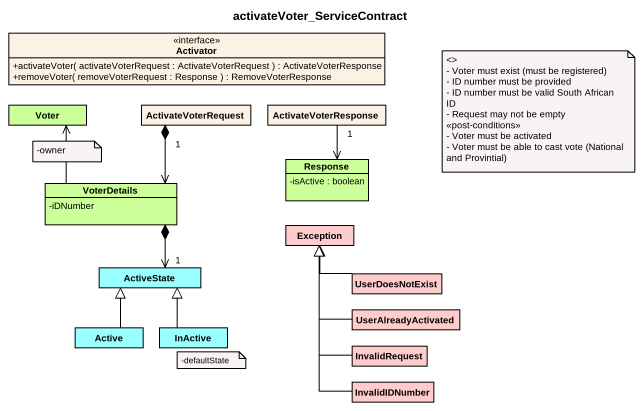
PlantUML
@startuml
title activateVoter_ServiceContract
hide circle
hide empty members
skinparam classAttributeIconSize 0
interface Activator {
  +activateVoter( activateVoterRequest : ActivateVoterRequest ) : ActivateVoterResponse
  +removeVoter( removeVoterRequest : Response ) : RemoveVoterResponse
}
class Voter #CCFF99
class ActivateVoterRequest
class ActivateVoterResponse
class Response #CCFF99 {
  -isActive : boolean
}
class VoterDetails #CCFF99 {
  -iDNumber
}
class "Exception" as Exception_ #FFCCCC
class ActiveState #99FFFF
class UserDoesNotExist #FFCCCC
class UserAlreadyActivated #FFCCCC
class Active #99FFFF
class InActive #99FFFF
class InvalidRequest #FFCCCC
class InvalidIDNumber #FFCCCC
ActivateVoterRequest "1" *--> VoterDetails
ActivateVoterResponse "1" --> Response
VoterDetails -up-> Voter
VoterDetails *--> "1" ActiveState
UserDoesNotExist -up-|> Exception_
UserAlreadyActivated -up-|> Exception_
Active -up-|> ActiveState
InActive -up-|> ActiveState
InvalidRequest -up-|> Exception_
InvalidIDNumber -up-|> Exception_
note as N1
  <>
  - Voter must exist (must be registered)
  - ID number must be provided
  - ID number must be valid South African ID
  - Request may not be empty
  <<post-conditions>>
  - Voter must be activated
  - Voter must be able to cast vote (National and Provintial)
end note
note as N2
  -owner
end note
note as N3
  -defaultState
end note
@enduml
